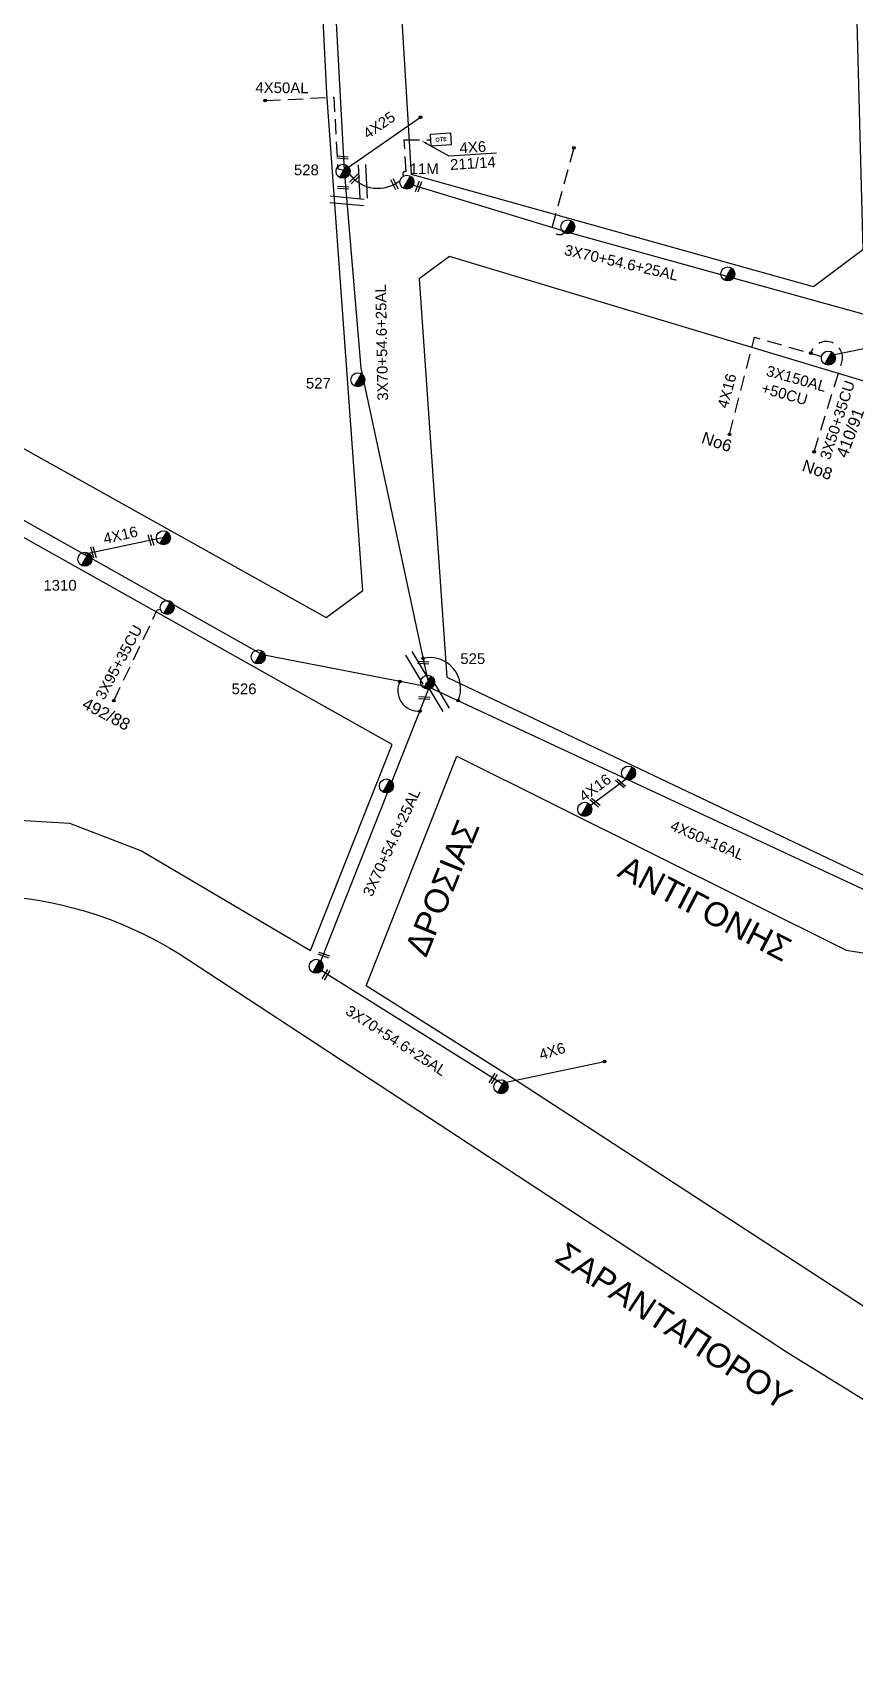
# Model space of a CAD drawing. Header units: millimetres. Extents: x 5010 to 7184, y -101 to 935.
# Drawn here: x 5249.2 to 5387.4, y 270.3 to 546.1 of the extents above; entities that cross this region are included whole.
import ezdxf
from ezdxf import colors
from ezdxf.entities.mleader import LeaderData, LeaderLine
from ezdxf.enums import TextEntityAlignment as Align
from ezdxf.math import Vec2, Vec3

# ---------------------------------------------------------------- set-up
doc = ezdxf.new("R2010")
doc.units = ezdxf.units.MM
doc.linetypes.add('DASHED', pattern=[19.05, 12.7, -6.35])
for name, color, linetype in [('Layer1', 7, 'Continuous'), ('Pillar OTE', 7, 'Continuous'), ('Γέφυρες Εναερίου Δικτύου', 7, 'Continuous'), ('Γυμνά εναέρια ΧΤ (3Φ)   3x50+35CU', 7, 'Continuous'), ('Γυμνά εναέρια ΧΤ και ΦΟΠ (3Φ)   4x50+16AL', 7, 'Continuous'), ('Εναέρια παροχή ΧΤ 4x16', 7, 'SYN_LINE'), ('Εναέρια παροχή ΧΤ 4x25', 7, 'SYN_LINE'), ('Επιγραφές - Σχήματα', 7, 'Continuous'), ('Καλώδια ΧΤ   3x150AL+50CU', 7, 'DASHED'), ('Καλώδια ΧΤ   3x95+35CU', 7, 'DASHED'), ('Καλώδια ΧΤ   4x50AL', 7, 'DASHED'), ('Μηχανική τομή', 7, 'Continuous'), ('Στύλος ΦΜ', 7, 'Continuous'), ('Στύλος ΦΜ @ 1', 7, 'Continuous'), ('Συνδέσεις', 7, 'Continuous'), ('Συνεστραμμένα ΧΤ   3x70+54.6+25AL', 7, 'SYN_LINE'), ('Τομή', 7, 'Continuous'), ('Υπόβαθρο ΔΕΗ', 7, 'Continuous'), ('Υπόγεια καλώδια Παροχών ΧΤ   4x6', 7, 'DASHED')]:
    doc.layers.add(name, color=color, linetype=linetype)
doc.styles.get("Standard").update_dxf_attribs({"font": 'arial.ttf'})
doc.linetypes.add('SYN_LINE', pattern='A,0.5,-0.0001,["/\\/\\/\\/",Standard,S=0.1,R=0,X=0,Y=-0.05],-0.25', length=0.7501)

# ---------------------------------------------------------------- blocks, each defined once
blk = doc.blocks.new('ΥΠΑΡΧΩΝ ΤΣΙΜΕΝΤΕΝΙΟΣ ΣΤΥΛΟΣ')
at = {"layer": 'Στύλος ΦΜ'}
blk.add_hatch(color=256, dxfattribs=at).paths.add_polyline_path([(-1.29, -2.28, 0.574793), (2.62, 0, 0.268822), (1.3, 2.27)])
blk.add_line((-1.29, -2.28), (1.3, 2.27), dxfattribs=at)
blk.add_circle((0, 0), 2.62, dxfattribs=at)
at = {"layer": 'Στύλος ΦΜ', "flags": 4}
for tag, p in [('ΤΥΠΟΣ', (-4.91, 3.03)), ('ΑΡΙΘΜΟΣ', (-4.68, 8.05))]:
    blk.add_attdef(tag, p, '', height=4, dxfattribs=at)
blk = doc.blocks.new('ΤΟΜΗ')
at = {"layer": 'Τομή', "ltscale": 40}
for p, q in [((-5.68, 0), (5.68, 0)), ((5.68, -2.33), (-5.68, -2.33))]:
    blk.add_line(p, q, dxfattribs=at)
blk = doc.blocks.new('_ΣΥΝΔΕΣΗ')
at = {"layer": 'Συνδέσεις', "linetype": 'SYN_LINE', "ltscale": 40}
blk.add_hatch(color=256, dxfattribs=at).paths.add_polyline_path([(0.5, -0.01, 1), (-0.5, -0.01, 1)])
at = {"layer": 'Συνδέσεις'}
blk.add_circle((0, -0.01), 0.5, dxfattribs=at)
blk = doc.blocks.new('ΜΗΧΑΝΙΚΗ ΤΟΜΗ')
at = {"layer": 'Μηχανική τομή', "ltscale": 40}
for p, q in [((-1.89, 0.78), (1.89, 0.78)), ((1.89, 0), (-1.89, 0))]:
    blk.add_line(p, q, dxfattribs=at)
blk = doc.blocks.new('PILLAR ΟΤΕ')
at = {"layer": 'Pillar OTE', "ltscale": 40}
blk.add_lwpolyline([(-3.31, 2.02), (3.39, 2.02), (3.39, -1.99), (-3.31, -1.99)], close=True, dxfattribs=at)
at = {"layer": 'Pillar OTE', "insert": (-1.81, 0.71), "char_height": 1.3575, "width": 109.961, "attachment_point": 1}
blk.add_mtext('{\\fArial|b1|i0|c161|p34;OTE}', dxfattribs=at)

msp = doc.modelspace()

# ---------------------------------------------------------------- linework, layer by layer
at = {"layer": 'Γέφυρες Εναερίου Δικτύου', "color": 85, "linetype": 'DASHED', "ltscale": 0.2, "flags": 128}
msp.add_lwpolyline([(5340.24, 526.73), (5336.5, 513.31, 0.669503), (5338.85, 512.66)], format="xyb", dxfattribs=at)
at = {"layer": 'Γυμνά εναέρια ΧΤ (3Φ)   3x50+35CU', "color": 85, "linetype": 'DASHED', "ltscale": 0.2, "flags": 128}
msp.add_lwpolyline([(5380.65, 475.6), (5385.35, 490.71)], dxfattribs=at)
at = {"layer": 'Γυμνά εναέρια ΧΤ (3Φ)   3x50+35CU', "color": 85, "linetype": 'DASHED', "ltscale": 0.2}
msp.add_arc((5382.72, 491.44), 2.72, 344.4838, 164.1875, dxfattribs=at)
at = {"layer": 'Γυμνά εναέρια ΧΤ και ΦΟΠ (3Φ)   4x50+16AL', "color": 27, "flags": 128}
msp.add_lwpolyline([(5296.81, 594.64), (5298.93, 571.56), (5301.58, 523)], dxfattribs=at)
at = {"layer": 'Γυμνά εναέρια ΧΤ και ΦΟΠ (3Φ)   4x50+16AL', "color": 151, "flags": 128}
msp.add_lwpolyline([(5315.89, 436.02), (5287.84, 441.46), (5231.78, 472.96)], dxfattribs=at)
at = {"layer": 'Γυμνά εναέρια ΧΤ και ΦΟΠ (3Φ)   4x50+16AL', "color": 30, "flags": 128}
msp.add_lwpolyline([(5315.89, 436.02), (5390.37, 401.33), (5409.96, 397.48), (5445.83, 392.9)], dxfattribs=at)
at = {"layer": 'Εναέρια παροχή ΧΤ 4x16', "color": 85, "linetype": 'DASHED', "ltscale": 0.2, "flags": 128}
msp.add_lwpolyline([(5366.4, 478.54), (5370.65, 494.87), (5381.92, 491.66)], dxfattribs=at)
at = {"layer": 'Εναέρια παροχή ΧΤ 4x16', "color": 151, "ltscale": 20, "flags": 128}
msp.add_lwpolyline([(5257.73, 458.38), (5271.23, 461.25)], dxfattribs=at)
at = {"layer": 'Εναέρια παροχή ΧΤ 4x25', "color": 27, "linetype": 'SYN_LINE', "ltscale": 20, "flags": 128}
msp.add_lwpolyline([(5301.58, 523), (5314.41, 531.9)], dxfattribs=at)
at = {"layer": 'Επιγραφές - Σχήματα', "color": 30, "linetype": 'SYN_LINE', "ltscale": 10}
msp.add_line((5342.06, 415.46), (5349.02, 420.59), dxfattribs=at)
at = {"layer": 'Επιγραφές - Σχήματα', "linetype": 'Continuous', "ltscale": 0.2}
for centre, radius, start, end in [((5315.99, 435.81), 5.18, 336.55, 102.7372), ((5314.06, 435.44), 3.46, 151.8006, 275.3293)]:
    msp.add_arc(centre, radius, start, end, dxfattribs=at)
at = {"layer": 'Καλώδια ΧΤ   3x95+35CU', "color": 151, "linetype": 'DASHED', "ltscale": 0.2, "flags": 128}
for points in [[(5272.89, 449.83), (5272.92, 449.84)], [(5262.8, 433.73), (5270.13, 449), (5270.64, 449.15)]]:
    msp.add_lwpolyline(points, dxfattribs=at)
at = {"layer": 'Καλώδια ΧΤ   4x50AL', "color": 27, "linetype": 'DASHED', "ltscale": 0.2, "flags": 128}
msp.add_lwpolyline([(5288.31, 534.71), (5299.82, 535.27), (5300.52, 523.2), (5301.58, 523)], dxfattribs=at)
at = {"layer": 'Συνεστραμμένα ΧΤ   3x70+54.6+25AL', "color": 30, "linetype": 'SYN_LINE', "ltscale": 20, "flags": 128}
msp.add_lwpolyline([(5301.58, 523), (5304.4, 489.66), (5315.89, 436.02)], dxfattribs=at)
at = {"layer": 'Συνεστραμμένα ΧΤ   3x70+54.6+25AL', "color": 85, "linetype": 'SYN_LINE', "ltscale": 20, "flags": 128}
for points in [[(5312.68, 520.65), (5339.46, 512.49), (5399.83, 495.78)], [(5383.3, 491.79), (5399.84, 495.23)]]:
    msp.add_lwpolyline(points, dxfattribs=at)
at = {"layer": 'Συνεστραμμένα ΧΤ   3x70+54.6+25AL', "color": 151, "linetype": 'SYN_LINE', "ltscale": 20, "flags": 128}
for points in [[(5315.89, 436.02), (5297.15, 388.75)], [(5297.15, 388.75), (5328.05, 369.38), (5328.05, 369.38)]]:
    msp.add_lwpolyline(points, dxfattribs=at)
at = {"layer": 'Συνεστραμμένα ΧΤ   3x70+54.6+25AL', "color": 85, "linetype": 'SYN_LINE', "ltscale": 10}
msp.add_arc((5307.26, 525.95), 6.01, 217.0202, 308.4282, dxfattribs=at)
at = {"layer": 'Υπόβαθρο ΔΕΗ', "flags": 128}
for points in [[(5298.54, 447.75), (5304.71, 452.3), (5298.68, 535.89), (5296.41, 580.97), (5206.97, 589.94), (5206.19, 589.16), (5229.38, 513.38), (5241.92, 479.32)], [(5298.54, 447.75), (5304.71, 452.3), (5298.68, 535.89), (5296.41, 580.97), (5206.97, 589.94), (5206.19, 589.16), (5229.38, 513.38), (5241.92, 479.32)], [(5309.38, 580.63), (5387.14, 575.77), (5388.84, 509.6), (5380.57, 503.35), (5312.88, 522.24)], [(5309.38, 580.63), (5387.14, 575.77), (5388.84, 509.6), (5380.57, 503.35), (5312.88, 522.24)], [(5295.91, 391.71), (5309.63, 426.38), (5231.03, 470.5), (5197.77, 471.02), (5202.68, 416.26), (5255.36, 413.11), (5267.47, 408.49)], [(5295.91, 391.71), (5309.63, 426.38), (5231.03, 470.5), (5197.77, 471.02), (5202.68, 416.26), (5255.36, 413.11), (5267.47, 408.49)], [(5425.91, 318.88), (5416.45, 313.97), (5330.06, 370.11), (5305.3, 385.78), (5320.56, 424.42), (5386.04, 391.75), (5433.73, 384.27)], [(5425.91, 318.88), (5416.45, 313.97), (5330.06, 370.11), (5305.3, 385.78), (5320.56, 424.42), (5386.04, 391.75), (5433.73, 384.27)]]:
    msp.add_lwpolyline(points, close=True, dxfattribs=at)
msp.add_lwpolyline([(5319.31, 508.44), (5314.2, 504.73), (5318.83, 437.68), (5391.93, 403.01), (5435.52, 397.19), (5446.33, 470.29), (5319.31, 508.44)], dxfattribs=at)
msp.add_lwpolyline([(5040.17, 368.17), (5077.26, 393.84), (5086.71, 401.51, -0.130124), (5106.03, 408.89), (5247.18, 400.57, -0.110076), (5273.75, 391.2), (5376.01, 324.2), (5456.77, 274.33), (5465.37, 269.29, 0.165982), (5507.7, 259.43), (5544.39, 270.93), (5560.23, 279.87, -0.021018), (5542.41, 218.05, -0.014819), (5520.23, 159, 0.028235), (5505.78, 113.42, -0.000628), (5490.46, 65.87, 0.029886), (5477.22, 10.65), (5369.49, -51.75), (5352.63, -62.64), (5328.15, -79.21), (5310.68, -89.81)], format="xyb", dxfattribs=at)
msp.add_lwpolyline([(5040.17, 368.17), (5077.26, 393.84), (5086.71, 401.51, -0.130124), (5106.03, 408.89), (5247.18, 400.57, -0.110076), (5273.75, 391.2), (5376.01, 324.2), (5456.77, 274.33), (5465.37, 269.29, 0.165982), (5507.7, 259.43), (5544.39, 270.93), (5560.23, 279.87, -0.021018), (5542.41, 218.05, -0.014819), (5520.23, 159, 0.028235), (5505.78, 113.42, -0.000628), (5490.46, 65.87, 0.029886), (5477.22, 10.65), (5369.49, -51.75), (5352.63, -62.64), (5328.15, -79.21), (5310.68, -89.81)], format="xyb", dxfattribs=at)
at = {"layer": 'Υπόγεια καλώδια Παροχών ΧΤ   4x6', "color": 85, "linetype": 'DASHED', "ltscale": 0.2}
msp.add_lwpolyline([(5311.58, 522.01, -0.803202), (5312.02, 522.76), (5311.7, 528.11), (5316.18, 528.11)], format="xyb", dxfattribs=at)
at = {"layer": 'Υπόγεια καλώδια Παροχών ΧΤ   4x6', "color": 151, "linetype": 'SYN_LINE', "ltscale": 20, "flags": 128}
msp.add_lwpolyline([(5328.05, 369.38), (5345.38, 373.04)], dxfattribs=at)

# ---------------------------------------------------------------- block references
at = {"layer": 'Pillar OTE', "xscale": 0.5, "yscale": 0.5, "zscale": 0.5, "rotation": 3.604827533711346}
msp.add_blockref('PILLAR ΟΤΕ', (5317.82, 528.15), dxfattribs=at)
at = {"layer": 'Μηχανική τομή'}
for p, xscale, yscale, zscale, rotation in [((5301.3, 524.93), 0.5000000000000029, 0.5000000000000029, 0.5000000000000029, 355.7641860543911), ((5303.45, 521.37), 0.5000000000000051, 0.5000000000000051, 0.5000000000000051, 43.84237474271806), ((5310.21, 520.72), 0.500000000000005, 0.500000000000005, 0.500000000000005, 117.0171197256118), ((5301.38, 519.85), 0.5000000000000029, 0.5000000000000029, 0.5000000000000029, 355.7641860543911), ((5314.29, 520.16), 0.5000000000000051, 0.5000000000000051, 0.5000000000000051, 69.81134657094208), ((5269.25, 460.82), 0.5000000000000049, 0.5000000000000049, 0.5000000000000049, 106.8102938233569), ((5259.57, 458.75), 0.5000000000000049, 0.5000000000000049, 0.5000000000000049, 106.8102938233569), ((5314.87, 439.93), 0.5000000000000029, 0.5000000000000029, 0.5000000000000029, 355.7641860543911), ((5315.05, 433.99), 0.5000000000000029, 0.5000000000000029, 0.5000000000000029, 355.7641860543911), ((5347.97, 419.69), 0.5000000000000596, 0.5000000000000596, 0.5000000000000596, 320.2396280856775), ((5343.67, 416.44), 0.5000000000000596, 0.5000000000000596, 0.5000000000000596, 320.2396280856775), ((5298.08, 390.76), 0.4999999999999744, 0.4999999999999744, 0.4999999999999744, 340.0194995463497), ((5298.69, 387.52), 0.4999999999999821, 0.4999999999999821, 0.4999999999999821, 58.52374776402282), ((5326.81, 370.06), 0.4999999999999821, 0.4999999999999821, 0.4999999999999821, 58.52374776402282)]:
    msp.add_blockref('ΜΗΧΑΝΙΚΗ ΤΟΜΗ', p, dxfattribs=dict(at, xscale=xscale, yscale=yscale, zscale=zscale, rotation=rotation))
at = {"layer": 'Στύλος ΦΜ @ 1', "ltscale": 40}
ref = msp.add_blockref('ΥΠΑΡΧΩΝ ΤΣΙΜΕΝΤΕΝΙΟΣ ΣΤΥΛΟΣ', (5312.14, 520.97), dxfattribs=dict(at, xscale=0.4499999999998181, yscale=0.4499999999998181, zscale=0.4499999999998181))
ref.add_attrib('ΑΡΙΘΜΟΣ', '11Μ', (5312.6, 522.32), dxfattribs={"layer": 'Στύλος ΦΜ', "height": 1.8, "flags": 4})
ref = msp.add_blockref('ΥΠΑΡΧΩΝ ΤΣΙΜΕΝΤΕΝΙΟΣ ΣΤΥΛΟΣ', (5301.38, 522.8), dxfattribs=dict(at, xscale=0.4499999999998181, yscale=0.4499999999998181, zscale=0.4499999999998181))
ref.add_attrib('ΤΥΠΟΣ', '528', (5293.12, 522.14), dxfattribs={"layer": 'Στύλος ΦΜ', "height": 1.8, "flags": 4})
ref = msp.add_blockref('ΥΠΑΡΧΩΝ ΤΣΙΜΕΝΤΕΝΙΟΣ ΣΤΥΛΟΣ', (5301.38, 522.8), dxfattribs=dict(at, xscale=0.4499999999998181, yscale=0.4499999999998181, zscale=0.4499999999998181))
ref.add_attrib('ΤΥΠΟΣ', '528', (5293.12, 522.14), dxfattribs={"layer": 'Στύλος ΦΜ', "height": 1.8, "flags": 4})
at = {"layer": 'Στύλος ΦΜ @ 1', "ltscale": 40, "xscale": 0.4499999999998181, "yscale": 0.4499999999998181, "zscale": 0.4499999999998181}
for p in [(5339.21, 513.46), (5339.21, 513.46), (5366.15, 505.53), (5366.15, 505.53), (5383.06, 491.37), (5383.06, 491.37), (5271.16, 461.15), (5271.16, 461.15), (5271.78, 449.43), (5349.44, 421.57), (5308.69, 419.39), (5308.69, 419.39), (5342.06, 415.46), (5342.06, 415.46), (5296.86, 389.05), (5296.86, 389.05), (5327.97, 368.8), (5327.97, 368.8)]:
    msp.add_blockref('ΥΠΑΡΧΩΝ ΤΣΙΜΕΝΤΕΝΙΟΣ ΣΤΥΛΟΣ', p, dxfattribs=at)
at = {"layer": 'Στύλος ΦΜ @ 1', "ltscale": 40}
ref = msp.add_blockref('ΥΠΑΡΧΩΝ ΤΣΙΜΕΝΤΕΝΙΟΣ ΣΤΥΛΟΣ', (5303.88, 487.73), dxfattribs=dict(at, xscale=0.4499999999998181, yscale=0.4499999999998181, zscale=0.4499999999998181))
ref.add_attrib('ΤΥΠΟΣ', '527', (5295.14, 486.25), dxfattribs={"layer": 'Στύλος ΦΜ', "height": 1.8, "flags": 4})
ref = msp.add_blockref('ΥΠΑΡΧΩΝ ΤΣΙΜΕΝΤΕΝΙΟΣ ΣΤΥΛΟΣ', (5303.88, 487.73), dxfattribs=dict(at, xscale=0.4499999999998181, yscale=0.4499999999998181, zscale=0.4499999999998181))
ref.add_attrib('ΤΥΠΟΣ', '527', (5295.14, 486.25), dxfattribs={"layer": 'Στύλος ΦΜ', "height": 1.8, "flags": 4})
ref = msp.add_blockref('ΥΠΑΡΧΩΝ ΤΣΙΜΕΝΤΕΝΙΟΣ ΣΤΥΛΟΣ', (5257.94, 457.53), dxfattribs=dict(at, xscale=0.4499999999998181, yscale=0.4499999999998181, zscale=0.4499999999998181))
ref.add_attrib('ΤΥΠΟΣ', '1310', (5250.96, 452.25), dxfattribs={"layer": 'Στύλος ΦΜ', "height": 1.8, "flags": 4})
ref = msp.add_blockref('ΥΠΑΡΧΩΝ ΤΣΙΜΕΝΤΕΝΙΟΣ ΣΤΥΛΟΣ', (5257.94, 457.53), dxfattribs=dict(at, xscale=0.4499999999998181, yscale=0.4499999999998181, zscale=0.4499999999998181))
ref.add_attrib('ΤΥΠΟΣ', '1310', (5250.96, 452.25), dxfattribs={"layer": 'Στύλος ΦΜ', "height": 1.8, "flags": 4})
ref = msp.add_blockref('ΥΠΑΡΧΩΝ ΤΣΙΜΕΝΤΕΝΙΟΣ ΣΤΥΛΟΣ', (5287.12, 441.1), dxfattribs=dict(at, xscale=0.4499999999998181, yscale=0.4499999999998181, zscale=0.4499999999998181))
ref.add_attrib('ΤΥΠΟΣ', '526', (5282.63, 434.83), dxfattribs={"layer": 'Στύλος ΦΜ', "height": 1.8, "flags": 4})
ref = msp.add_blockref('ΥΠΑΡΧΩΝ ΤΣΙΜΕΝΤΕΝΙΟΣ ΣΤΥΛΟΣ', (5287.12, 441.1), dxfattribs=dict(at, xscale=0.4499999999998181, yscale=0.4499999999998181, zscale=0.4499999999998181))
ref.add_attrib('ΤΥΠΟΣ', '526', (5282.63, 434.83), dxfattribs={"layer": 'Στύλος ΦΜ', "height": 1.8, "flags": 4})
ref = msp.add_blockref('ΥΠΑΡΧΩΝ ΤΣΙΜΕΝΤΕΝΙΟΣ ΣΤΥΛΟΣ', (5315.62, 436.85), dxfattribs=dict(at, xscale=0.4499999999998181, yscale=0.4499999999998181, zscale=0.4499999999998181))
ref.add_attrib('ΤΥΠΟΣ', '525', (5321.12, 439.91), dxfattribs={"layer": 'Στύλος ΦΜ', "height": 1.8, "flags": 4})
ref = msp.add_blockref('ΥΠΑΡΧΩΝ ΤΣΙΜΕΝΤΕΝΙΟΣ ΣΤΥΛΟΣ', (5315.62, 436.85), dxfattribs=dict(at, xscale=0.4499999999998181, yscale=0.4499999999998181, zscale=0.4499999999998181))
ref.add_attrib('ΤΥΠΟΣ', '525', (5321.12, 439.91), dxfattribs={"layer": 'Στύλος ΦΜ', "height": 1.8, "flags": 4})
at = {"layer": 'Συνδέσεις', "xscale": 0.4500000000000455, "yscale": 0.4500000000000455, "zscale": 0.4500000000000455}
for p in [(5288.29, 534.73), (5314.41, 531.9), (5340.25, 526.75), (5380.1, 492.19), (5366.41, 478.56), (5380.66, 475.62), (5314.85, 440.87), (5310.96, 436.98), (5262.81, 433.75), (5320.75, 433.75), (5314.38, 432), (5345.39, 373.06)]:
    msp.add_blockref('_ΣΥΝΔΕΣΗ', p, dxfattribs=at)
at = {"layer": 'Τομή'}
for p, xscale, yscale, zscale, rotation in [((5304.12, 521.06), 0.4999999999999648, 0.4999999999999648, 0.4999999999999648, 92.79504759366463), ((5302.11, 518.4), 0.4999999999999945, 0.4999999999999945, 0.4999999999999945, 354.4991669020162), ((5302.11, 518.4), 0.4999999999999945, 0.4999999999999945, 0.4999999999999945, 354.4991669020162), ((5314.43, 439.56), 0.5000000000000221, 0.5000000000000221, 0.5000000000000221, 300.9852070599321), ((5314.43, 439.56), 0.5000000000000221, 0.5000000000000221, 0.5000000000000221, 300.9852070599321), ((5317.78, 434.93), 0.5000000000000221, 0.5000000000000221, 0.5000000000000221, 300.9852070599321), ((5317.78, 434.93), 0.5000000000000221, 0.5000000000000221, 0.5000000000000221, 300.9852070599321)]:
    msp.add_blockref('ΤΟΜΗ', p, dxfattribs=dict(at, xscale=xscale, yscale=yscale, zscale=zscale, rotation=rotation))

# ---------------------------------------------------------------- texts
at = {"layer": 'Γυμνά εναέρια ΧΤ (3Φ)   3x50+35CU'}
msp.add_text('3X50+35CU', height=1.8, rotation=71.9643, dxfattribs=at).set_placement((5384.58, 480.96), align=Align.MIDDLE)
at = {"layer": 'Γυμνά εναέρια ΧΤ και ΦΟΠ (3Φ)   4x50+16AL'}
msp.add_text('4X50+16AL', height=1.8, rotation=336.7521, dxfattribs=at).set_placement((5362.72, 410.27), align=Align.MIDDLE)
at = {"layer": 'Εναέρια παροχή ΧΤ 4x16', "ltscale": 20}
for rotation, p in [(74.68, (5365.99, 485.87)), (12.8956, (5263.93, 461.61)), (35.9749, (5343.79, 419.11))]:
    msp.add_text('4X16', height=1.8, rotation=rotation, dxfattribs=at).set_placement(p, align=Align.MIDDLE)
at = {"layer": 'Εναέρια παροχή ΧΤ 4x25', "ltscale": 20}
for s, rotation, p in [('4X25', 34.758, (5307.45, 530.58)), ('4X6', 3.609, (5323.23, 526.86)), ('211/14', 3.609, (5323.23, 524.19))]:
    msp.add_text(s, height=1.8, rotation=rotation, dxfattribs=at).set_placement(p, align=Align.MIDDLE)
at = {"layer": 'Επιγραφές - Σχήματα', "linetype": 'DASHED', "ltscale": 0.2, "attachment_point": 1}
for s, insert, char_height, width, rotation in [('410/91', (5384.31, 475.15), 2, 18.7436, 69.7191), ('Νο6', (5362.18, 479.05), 2, 17.7581, 341.4926), ('Νο8', (5379.1, 474.35), 2, 17.7581, 341.4926), ('492/88', (5258.23, 434.36), 2, 17.7581, 332.5236), ('ΔΡΟΣΙΑΣ', (5311.67, 391.9), 4, 17.2922, 67.8142), ('ΑΝΤΙΓΟΝΗΣ', (5349.18, 407.87), 4, 17.2922, 332.5579), ('ΣΑΡΑΝΤΑΠΟΡΟΥ', (5338.94, 342.85), 4, 17.2922, 326.6139)]:
    msp.add_mtext(s, dxfattribs=dict(at, insert=insert, char_height=char_height, width=width, rotation=rotation))
at = {"layer": 'Καλώδια ΧΤ   3x150AL+50CU', "linetype": 'Continuous', "ltscale": 0.2, "insert": (5372.94, 490.17), "char_height": 1.8, "width": 5.5427, "attachment_point": 1, "rotation": 344.4831}
msp.add_mtext('3Χ150AL\\P+50CU', dxfattribs=at)
at = {"layer": 'Καλώδια ΧΤ   3x95+35CU', "ltscale": 0.2}
msp.add_text('3X95+35CU', height=1.8, rotation=61.7001, dxfattribs=at).set_placement((5263.64, 440.2), align=Align.MIDDLE)
at = {"layer": 'Καλώδια ΧΤ   4x50AL', "ltscale": 0.2}
msp.add_text('4X50AL', height=1.8, rotation=359.4957, dxfattribs=at).set_placement((5291.11, 536.86), align=Align.MIDDLE)
at = {"layer": 'Συνεστραμμένα ΧΤ   3x70+54.6+25AL', "ltscale": 20}
for rotation, p in [(347.0448, (5348.24, 507.44)), (91.1027, (5307.89, 494)), (65.2041, (5309.55, 409.9)), (327.1486, (5310.34, 376.56))]:
    msp.add_text('3X70+54.6+25AL', height=1.8, rotation=rotation, dxfattribs=at).set_placement(p, align=Align.MIDDLE)
at = {"layer": 'Υπόγεια καλώδια Παροχών ΧΤ   4x6', "ltscale": 0.2}
msp.add_text('4X6', height=1.8, rotation=16.9123, dxfattribs=at).set_placement((5336.58, 374.78), align=Align.MIDDLE)

# ---------------------------------------------------------------- leaders
at = {"layer": 'Layer1', "linetype": 'Continuous', "ltscale": 0.2}
ml = msp.add_multileader_mtext('Standard', dxfattribs=at)
ml.set_content('', color=256)
ml.set_leader_properties()
ml.build(insert=Vec2(0, 0))
ml.multileader.update_dxf_attribs({"arrow_head_size": 1})
ctx = ml.context
ctx.base_point, ctx.arrow_head_size, ctx.plane_origin, ctx.plane_x_axis, ctx.plane_y_axis = Vec3(5327.18, 525.9), 1, Vec3(5314.56, 527.96), Vec3(0.998017, 0.062947), Vec3(-0.062947, 0.998017)
notes = []
notes.append((ctx, [(0, (1, 1, 0), (5319.2, 525.4), (0.998017, 0.062947), 8, [(0, [(5314.56, 527.96)], 0, [])])]))
ctx.mtext.insert, ctx.mtext.text_direction, ctx.mtext.rotation, ctx.mtext.flow_direction = Vec3(5329.05, 528.02), Vec3(0.998017, 0.062947), 0.062989, 5
for ctx, leaders in notes:
    for number, flags, end, landing, length, lines in leaders:
        leader = LeaderData()
        leader.index, (leader.has_last_leader_line, leader.has_dogleg_vector, leader.attachment_direction) = number, flags
        leader.last_leader_point, leader.dogleg_vector, leader.dogleg_length = Vec3(end), Vec3(landing), length
        for number, points, colour, breaks in lines:
            line = LeaderLine()
            line.index, line.vertices, line.color, line.breaks = number, Vec3.list(points), colors.encode_raw_color(colour), breaks
            leader.lines.append(line)
        ctx.leaders.append(leader)

doc.saveas('drawing.dxf')
